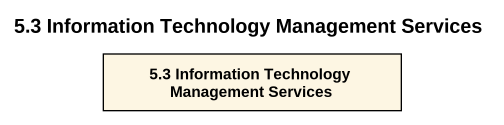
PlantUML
@startuml
title 5.3 Information Technology Management Services
hide circle
hide empty members
class "5.3 Information Technology Management Services" as c5_3_Information_Technology
@enduml
